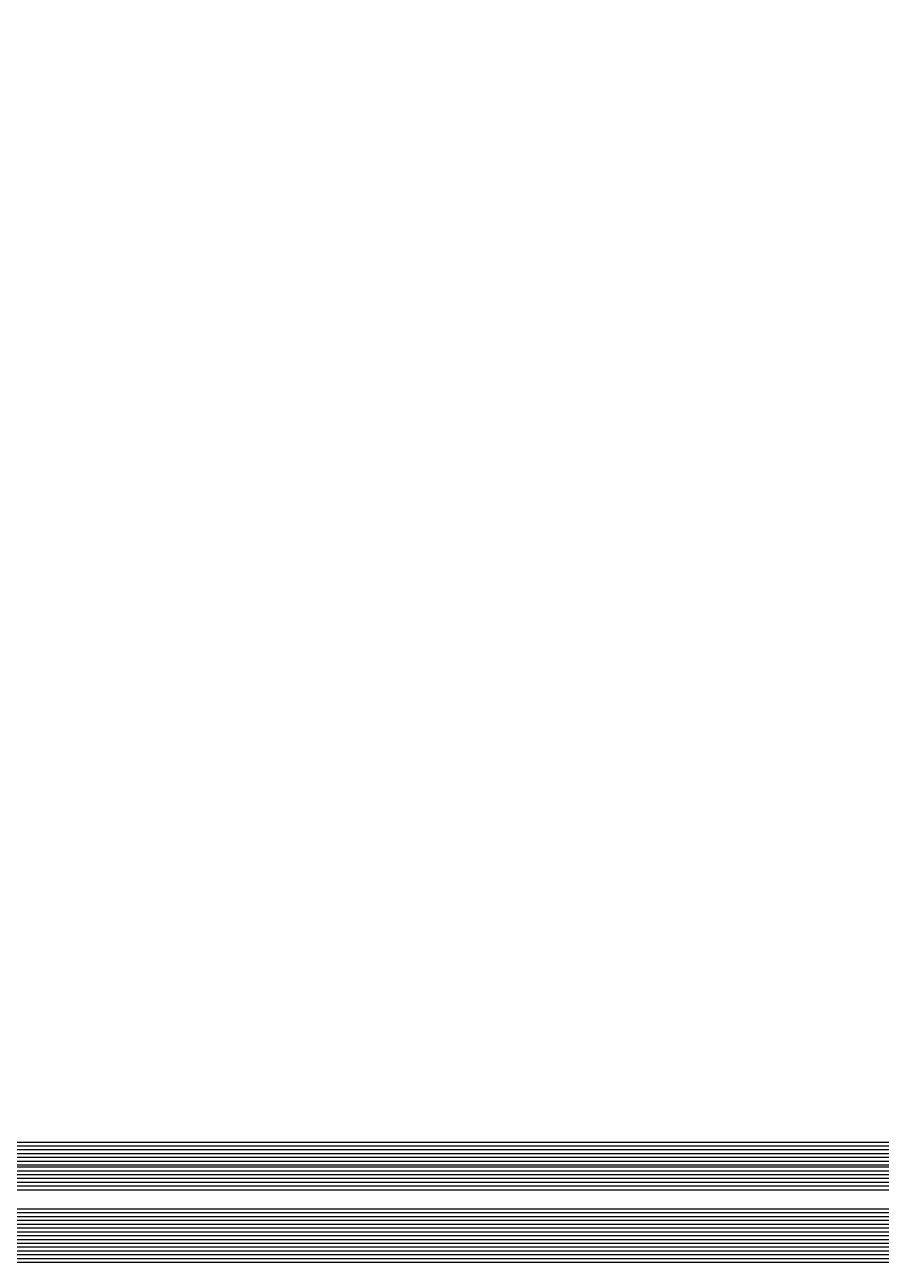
# Model space of a CAD drawing. Header units: metres. Extents: x 129.5 to 156.5, y -104.5 to -85.4.
# Drawn here: x 136.24 to 142.98, y -104.49 to -94.76 of the extents above; entities that cross this region are included whole.
import ezdxf

# ---------------------------------------------------------------- set-up
doc = ezdxf.new("R2010")
doc.units = ezdxf.units.M

msp = doc.modelspace()

# ---------------------------------------------------------------- linework, layer by layer
for points in [[(130.075, -85.927), (130.075, -103.917), (155.881, -103.917), (155.881, -85.927), (130.075, -85.927)], [(130.105, -85.957), (130.105, -103.887), (155.851, -103.887), (155.851, -85.957), (130.105, -85.957)], [(130.135, -85.987), (130.135, -103.857), (155.821, -103.857), (155.821, -85.987), (130.135, -85.987)], [(130.165, -86.017), (130.165, -103.827), (155.791, -103.827), (155.791, -86.017), (130.165, -86.017)], [(130.195, -86.047), (130.195, -103.797), (155.761, -103.797), (155.761, -86.047), (130.195, -86.047)], [(130.225, -86.077), (130.225, -103.767), (155.731, -103.767), (155.731, -86.077), (130.225, -86.077)], [(130.255, -86.107), (130.255, -103.737), (155.701, -103.737), (155.701, -86.107), (130.255, -86.107)], [(130.6245, -103.5415), (155.3315, -103.5415)], [(130.6245, -103.5715), (155.3315, -103.5715)], [(130.6245, -103.6015), (155.3315, -103.6015)], [(130.6245, -103.6315), (155.3315, -103.6315)], [(130.6245, -103.6615), (155.3315, -103.6615)], [(130.6245, -103.6915), (155.3315, -103.6915)], [(130.6245, -103.7215), (155.3315, -103.7215)], [(130, -104.067), (155.956, -104.067)], [(130, -104.097), (155.956, -104.097)], [(130, -104.127), (155.956, -104.127)], [(130, -104.157), (155.956, -104.157)], [(130, -104.187), (155.956, -104.187)], [(130, -104.217), (155.956, -104.217)], [(130, -104.247), (155.956, -104.247)], [(130, -104.277), (155.956, -104.277)], [(130, -104.307), (155.956, -104.307)], [(130, -104.337), (155.956, -104.337)], [(130, -104.367), (155.956, -104.367)], [(130, -104.397), (155.956, -104.397)], [(130, -104.427), (155.956, -104.427)], [(130, -104.457), (155.956, -104.457)], [(130, -104.487), (155.956, -104.487)]]:
    msp.add_lwpolyline(points)

doc.saveas('drawing.dxf')
